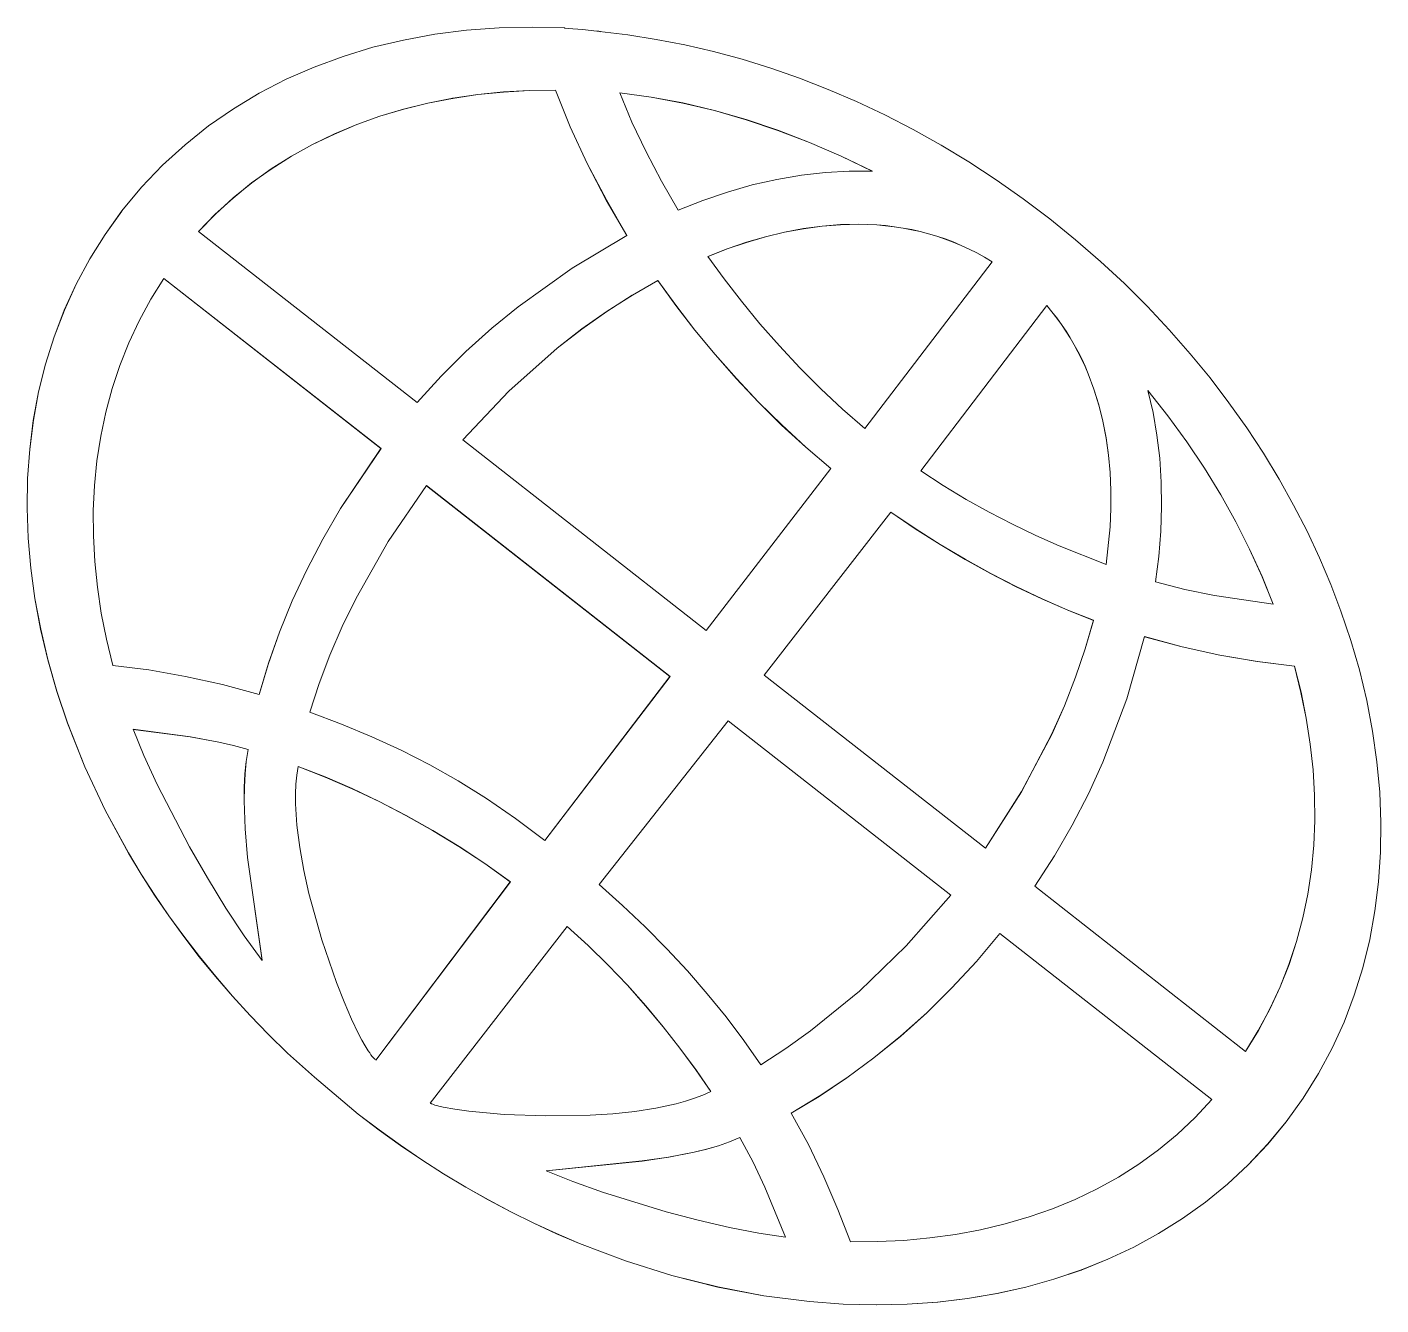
# Model space of a CAD drawing. Header units: millimetres. Extents: x -229914 to 856942, y -268655 to 87212.
# Drawn here: x -134573.1 to -134485.4, y 22716.3 to 22799.1 of the extents above; entities that cross this region are included whole.
import ezdxf

# ---------------------------------------------------------------- set-up
doc = ezdxf.new("R2010")
doc.units = ezdxf.units.MM

# ---------------------------------------------------------------- blocks, each defined once
blk = doc.blocks.new('Т912NEW')
at = {"color": 7, "linetype": 'Continuous', "lineweight": 15}
for p, q in [((2884.473, 3186.998), (2882.395, 3186.729)), ((2886.58, 3187.196), (2884.473, 3186.998)), ((2888.717, 3187.325), (2886.58, 3187.196)), ((2890.876, 3187.38), (2888.717, 3187.325)), ((2893.034, 3187.362), (2890.876, 3187.38)), ((2895.172, 3187.272), (2893.034, 3187.362)), ((2897.277, 3187.111), (2895.172, 3187.272)), ((2899.362, 3186.88), (2897.277, 3187.111)), ((2880.347, 3186.393), (2878.335, 3185.991)), ((2882.395, 3186.729), (2880.347, 3186.393)), ((2901.414, 3186.582), (2899.362, 3186.88)), ((2903.434, 3186.218), (2901.414, 3186.582)), ((2905.421, 3185.788), (2903.434, 3186.218)), ((2876.364, 3185.525), (2874.423, 3184.995)), ((2878.335, 3185.991), (2876.364, 3185.525)), ((2907.37, 3185.296), (2905.421, 3185.788)), ((2909.286, 3184.742), (2907.37, 3185.296)), ((2872.525, 3184.405), (2870.668, 3183.754)), ((2874.423, 3184.995), (2872.525, 3184.405)), ((2911.157, 3184.127), (2909.286, 3184.742)), ((2870.668, 3183.754), (2868.853, 3183.046)), ((2912.99, 3183.454), (2911.157, 3184.127)), ((2914.779, 3182.724), (2912.99, 3183.454)), ((2868.853, 3183.046), (2867.08, 3182.281)), ((2879.97, 3182.647), (2877.77, 3182.142)), ((2879.959, 3182.638), (2877.77, 3182.135)), ((2879.97, 3182.647), (2878.789, 3181.709)), ((2888.014, 3182.601), (2887.465, 3182.467)), ((2888.014, 3182.594), (2887.465, 3182.461)), ((2888.562, 3182.714), (2888.014, 3182.601)), ((2888.562, 3182.708), (2888.014, 3182.594)), ((2888.014, 3182.601), (2888.014, 3182.594)), ((2889.122, 3182.807), (2888.562, 3182.714)), ((2889.122, 3182.801), (2888.562, 3182.708)), ((2888.562, 3182.714), (2888.562, 3182.708)), ((2889.688, 3182.879), (2889.122, 3182.807)), ((2889.688, 3182.873), (2889.122, 3182.801)), ((2889.122, 3182.807), (2889.122, 3182.801)), ((2889.688, 3182.879), (2889.962, 3169.296)), ((2889.688, 3182.879), (2889.688, 3182.873)), ((2889.688, 3182.873), (2889.962, 3169.296)), ((2894.734, 3182.766), (2894.228, 3182.869)), ((2894.228, 3182.869), (2894.517, 3169.418)), ((2894.734, 3182.759), (2894.228, 3182.862)), ((2895.234, 3182.645), (2894.734, 3182.766)), ((2894.734, 3182.766), (2894.734, 3182.759)), ((2895.234, 3182.638), (2894.734, 3182.759)), ((2895.733, 3182.508), (2895.234, 3182.645)), ((2895.234, 3182.645), (2895.234, 3182.638)), ((2895.733, 3182.501), (2895.234, 3182.638)), ((2896.226, 3182.353), (2895.733, 3182.508)), ((2895.733, 3182.508), (2895.733, 3182.501)), ((2904.812, 3182.176), (2902.769, 3182.646)), ((2902.769, 3182.646), (2903.915, 3181.744)), ((2904.812, 3182.17), (2902.781, 3182.637)), ((2916.522, 3181.938), (2914.779, 3182.724)), ((2867.08, 3182.281), (2865.362, 3181.461)), ((2877.77, 3182.142), (2875.623, 3181.556)), ((2877.77, 3182.135), (2875.623, 3181.55)), ((2877.643, 3180.68), (2878.789, 3181.709)), ((2877.77, 3182.142), (2877.77, 3182.135)), ((2885.339, 3181.739), (2884.826, 3181.51)), ((2885.339, 3181.732), (2884.826, 3181.503)), ((2885.859, 3181.95), (2885.339, 3181.739)), ((2885.859, 3181.944), (2885.339, 3181.732)), ((2885.339, 3181.739), (2885.339, 3181.732)), ((2886.391, 3182.142), (2885.859, 3181.95)), ((2886.391, 3182.135), (2885.859, 3181.944)), ((2885.859, 3181.95), (2885.859, 3181.944)), ((2886.922, 3182.314), (2886.391, 3182.142)), ((2886.922, 3182.308), (2886.391, 3182.135)), ((2886.391, 3182.142), (2886.391, 3182.135)), ((2887.465, 3182.467), (2886.922, 3182.314)), ((2887.465, 3182.461), (2886.922, 3182.308)), ((2886.922, 3182.314), (2886.922, 3182.308)), ((2887.465, 3182.467), (2887.465, 3182.461)), ((2896.226, 3182.347), (2895.733, 3182.501)), ((2896.712, 3182.182), (2896.226, 3182.353)), ((2896.226, 3182.353), (2896.226, 3182.347)), ((2896.712, 3182.175), (2896.226, 3182.347)), ((2897.197, 3181.994), (2896.712, 3182.182)), ((2896.712, 3182.182), (2896.712, 3182.175)), ((2897.197, 3181.988), (2896.712, 3182.175)), ((2897.67, 3181.791), (2897.197, 3181.994)), ((2897.197, 3181.994), (2897.197, 3181.988)), ((2897.67, 3181.784), (2897.197, 3181.988)), ((2898.149, 3181.571), (2897.67, 3181.791)), ((2897.67, 3181.791), (2897.67, 3181.784)), ((2898.149, 3181.565), (2897.67, 3181.784)), ((2903.915, 3181.744), (2905.027, 3180.755)), ((2906.815, 3181.627), (2904.812, 3182.176)), ((2904.812, 3182.176), (2904.812, 3182.17)), ((2906.815, 3181.621), (2904.812, 3182.17)), ((2908.767, 3181.002), (2906.815, 3181.627)), ((2906.815, 3181.627), (2906.815, 3181.621)), ((2918.215, 3181.099), (2916.522, 3181.938)), ((2865.362, 3181.461), (2863.693, 3180.588)), ((2873.53, 3180.893), (2871.491, 3180.151)), ((2873.53, 3180.886), (2871.491, 3180.145)), ((2875.623, 3181.556), (2873.53, 3180.893)), ((2875.623, 3181.55), (2873.53, 3180.886)), ((2873.53, 3180.893), (2873.53, 3180.886)), ((2875.623, 3181.556), (2875.623, 3181.55)), ((2883.815, 3180.996), (2883.319, 3180.712)), ((2883.815, 3180.989), (2883.319, 3180.705)), ((2884.318, 3181.262), (2883.815, 3180.996)), ((2884.318, 3181.255), (2883.815, 3180.989)), ((2883.815, 3180.996), (2883.815, 3180.989)), ((2884.826, 3181.51), (2884.318, 3181.262)), ((2884.826, 3181.503), (2884.318, 3181.255)), ((2884.318, 3181.262), (2884.318, 3181.255)), ((2884.826, 3181.51), (2884.826, 3181.503)), ((2898.615, 3181.337), (2898.149, 3181.571)), ((2898.149, 3181.571), (2898.149, 3181.565)), ((2898.615, 3181.33), (2898.149, 3181.565)), ((2899.075, 3181.086), (2898.615, 3181.337)), ((2898.615, 3181.337), (2898.615, 3181.33)), ((2899.075, 3181.079), (2898.615, 3181.33)), ((2899.986, 3180.539), (2899.075, 3181.086)), ((2899.075, 3181.086), (2899.075, 3181.079)), ((2899.986, 3180.533), (2899.075, 3181.079)), ((2905.027, 3180.755), (2906.107, 3179.687)), ((2908.767, 3180.995), (2906.815, 3181.621)), ((2910.673, 3180.305), (2908.767, 3181.002)), ((2908.767, 3181.002), (2908.767, 3180.995)), ((2910.673, 3180.298), (2908.767, 3180.995)), ((2919.863, 3180.207), (2918.215, 3181.099)), ((2863.693, 3180.588), (2862.071, 3179.663)), ((2871.491, 3180.151), (2869.519, 3179.332)), ((2871.491, 3180.145), (2869.519, 3179.326)), ((2871.491, 3180.151), (2871.491, 3180.145)), ((2876.532, 3179.563), (2877.643, 3180.68)), ((2882.356, 3180.091), (2881.416, 3179.402)), ((2882.356, 3180.084), (2881.416, 3179.396)), ((2882.834, 3180.41), (2882.356, 3180.091)), ((2882.834, 3180.404), (2882.356, 3180.084)), ((2882.356, 3180.091), (2882.356, 3180.084)), ((2883.319, 3180.712), (2882.834, 3180.41)), ((2883.319, 3180.705), (2882.834, 3180.404)), ((2882.834, 3180.41), (2882.834, 3180.404)), ((2883.319, 3180.712), (2883.319, 3180.705)), ((2900.872, 3179.935), (2899.986, 3180.539)), ((2899.986, 3180.539), (2899.986, 3180.533)), ((2900.872, 3179.929), (2899.986, 3180.533)), ((2901.731, 3179.273), (2900.872, 3179.935)), ((2900.872, 3179.935), (2900.872, 3179.929)), ((2901.731, 3179.267), (2900.872, 3179.929)), ((2912.523, 3179.54), (2910.673, 3180.305)), ((2910.673, 3180.305), (2910.673, 3180.298)), ((2912.523, 3179.534), (2910.673, 3180.298)), ((2921.454, 3179.264), (2919.863, 3180.207)), ((2860.505, 3178.689), (2862.071, 3179.663)), ((2869.519, 3179.332), (2867.607, 3178.437)), ((2869.519, 3179.326), (2867.607, 3178.431)), ((2869.519, 3179.332), (2869.519, 3179.326)), ((2875.463, 3178.364), (2876.532, 3179.563)), ((2881.416, 3179.402), (2880.512, 3178.646)), ((2881.416, 3179.396), (2880.512, 3178.64)), ((2881.416, 3179.402), (2881.416, 3179.396)), ((2902.571, 3178.556), (2901.731, 3179.273)), ((2901.731, 3179.273), (2901.731, 3179.267)), ((2902.571, 3178.55), (2901.731, 3179.267)), ((2906.107, 3179.687), (2907.148, 3178.54)), ((2914.327, 3178.712), (2912.523, 3179.54)), ((2912.523, 3179.54), (2912.523, 3179.534)), ((2914.327, 3178.705), (2912.523, 3179.534)), ((2923.141, 3178.173), (2921.454, 3179.264)), ((2860.348, 3178.611), (2859.567, 3178.104)), ((2860.468, 3178.688), (2860.348, 3178.611)), ((2860.512, 3178.714), (2860.468, 3178.688)), ((2860.505, 3178.689), (2860.537, 3178.717)), ((2860.543, 3178.731), (2860.512, 3178.714)), ((2860.529, 3178.704), (2860.537, 3178.711)), ((2860.537, 3178.717), (2860.549, 3178.726)), ((2860.537, 3178.711), (2860.549, 3178.72)), ((2860.537, 3178.717), (2860.537, 3178.711)), ((2860.549, 3178.735), (2860.543, 3178.733)), ((2860.543, 3178.733), (2860.543, 3178.731)), ((2860.549, 3178.736), (2860.549, 3178.735)), ((2860.556, 3178.736), (2860.549, 3178.736)), ((2860.549, 3178.726), (2860.555, 3178.73)), ((2860.549, 3178.726), (2860.549, 3178.72)), ((2860.549, 3178.72), (2860.555, 3178.724)), ((2860.555, 3178.73), (2860.556, 3178.736)), ((2860.555, 3178.724), (2860.556, 3178.73)), ((2860.555, 3178.73), (2860.555, 3178.724)), ((2860.556, 3178.736), (2860.556, 3178.73)), ((2867.607, 3178.437), (2865.767, 3177.465)), ((2867.607, 3178.431), (2865.767, 3177.459)), ((2867.607, 3178.437), (2867.607, 3178.431)), ((2874.435, 3177.087), (2875.463, 3178.364)), ((2880.512, 3178.646), (2879.631, 3177.828)), ((2880.512, 3178.64), (2879.631, 3177.821)), ((2880.512, 3178.646), (2880.512, 3178.64)), ((2903.384, 3177.786), (2902.571, 3178.556)), ((2902.571, 3178.556), (2902.571, 3178.55)), ((2903.384, 3177.779), (2902.571, 3178.55)), ((2907.148, 3178.54), (2908.149, 3177.322)), ((2916.068, 3177.824), (2914.327, 3178.712)), ((2914.327, 3178.712), (2914.327, 3178.705)), ((2916.068, 3177.817), (2914.327, 3178.705)), ((2924.758, 3177.026), (2923.141, 3178.173)), ((2858.585, 3177.465), (2856.913, 3176.203)), ((2858.585, 3177.464), (2858.585, 3177.465)), ((2858.591, 3177.464), (2858.585, 3177.464)), ((2858.604, 3177.471), (2858.591, 3177.466)), ((2858.591, 3177.466), (2858.591, 3177.464)), ((2858.793, 3177.594), (2858.604, 3177.471)), ((2859.567, 3178.104), (2858.793, 3177.594)), ((2865.767, 3177.465), (2864.001, 3176.418)), ((2865.767, 3177.459), (2864.006, 3176.414)), ((2865.767, 3177.465), (2865.767, 3177.459)), ((2879.631, 3177.828), (2878.792, 3176.946)), ((2879.631, 3177.821), (2878.792, 3176.94)), ((2879.631, 3177.828), (2879.631, 3177.821)), ((2904.166, 3176.965), (2903.384, 3177.786)), ((2903.384, 3177.786), (2903.384, 3177.779)), ((2904.166, 3176.959), (2903.384, 3177.779)), ((2908.149, 3177.322), (2909.106, 3176.034)), ((2917.753, 3176.879), (2916.068, 3177.824)), ((2916.068, 3177.824), (2916.068, 3177.817)), ((2917.747, 3176.875), (2916.068, 3177.817)), ((2864.001, 3176.418), (2865.807, 3175.408)), ((2873.468, 3175.735), (2874.435, 3177.087)), ((2878.792, 3176.946), (2877.977, 3176.004)), ((2878.792, 3176.94), (2877.977, 3175.998)), ((2878.792, 3176.946), (2878.792, 3176.94)), ((2904.927, 3176.095), (2904.166, 3176.965)), ((2904.166, 3176.965), (2904.166, 3176.959)), ((2904.927, 3176.088), (2904.166, 3176.959)), ((2917.753, 3176.879), (2914.422, 3174.954)), ((2926.373, 3175.766), (2924.758, 3177.026)), ((2856.913, 3176.203), (2855.269, 3174.833)), ((2872.549, 3174.313), (2873.468, 3175.735)), ((2877.977, 3176.004), (2877.198, 3175.006)), ((2877.977, 3175.998), (2877.198, 3174.999)), ((2877.977, 3176.004), (2877.977, 3175.998)), ((2905.657, 3175.177), (2904.927, 3176.095)), ((2904.927, 3176.095), (2904.927, 3176.088)), ((2905.657, 3175.171), (2904.927, 3176.088)), ((2909.106, 3176.034), (2910.012, 3174.681)), ((2927.906, 3174.448), (2926.373, 3175.766)), ((2855.269, 3174.833), (2853.717, 3173.4)), ((2865.807, 3175.408), (2867.721, 3174.476)), ((2877.198, 3175.006), (2876.454, 3173.951)), ((2877.198, 3174.999), (2876.454, 3173.944)), ((2877.198, 3175.006), (2877.198, 3174.999)), ((2906.361, 3174.214), (2905.657, 3175.177)), ((2905.657, 3175.177), (2905.657, 3175.171)), ((2906.361, 3174.207), (2905.657, 3175.171)), ((2910.012, 3174.681), (2910.873, 3173.269)), ((2912.671, 3174.065), (2914.422, 3174.954)), ((2860.651, 3173.952), (2859.33, 3172.878)), ((2860.651, 3173.946), (2859.33, 3172.872)), ((2860.651, 3173.952), (2862.861, 3172.69)), ((2860.651, 3173.952), (2860.651, 3173.946)), ((2860.651, 3173.946), (2862.861, 3172.683)), ((2867.721, 3174.476), (2869.692, 3173.617)), ((2871.702, 3172.825), (2872.549, 3174.313)), ((2876.454, 3173.951), (2875.747, 3172.843)), ((2876.454, 3173.944), (2875.747, 3172.836)), ((2876.454, 3173.951), (2876.454, 3173.944)), ((2907.678, 3172.158), (2906.361, 3174.214)), ((2906.361, 3174.214), (2906.361, 3174.207)), ((2907.675, 3172.158), (2906.361, 3174.207)), ((2910.873, 3173.269), (2912.671, 3174.065)), ((2921.316, 3174.597), (2919.253, 3173.335)), ((2921.316, 3174.59), (2919.253, 3173.328)), ((2921.316, 3174.597), (2922.706, 3173.539)), ((2921.316, 3174.597), (2921.316, 3174.59)), ((2921.316, 3174.59), (2922.706, 3173.533)), ((2929.363, 3173.074), (2927.906, 3174.448)), ((2853.717, 3173.4), (2852.269, 3171.906)), ((2859.33, 3172.878), (2858.077, 3171.76)), ((2859.33, 3172.872), (2858.077, 3171.754)), ((2859.33, 3172.878), (2859.33, 3172.872)), ((2869.692, 3173.617), (2871.702, 3172.825)), ((2917.099, 3172.143), (2919.253, 3173.335)), ((2917.099, 3172.137), (2919.253, 3173.328)), ((2919.253, 3173.335), (2919.253, 3173.328)), ((2922.706, 3173.539), (2924.021, 3172.436)), ((2922.706, 3173.539), (2922.706, 3173.533)), ((2922.706, 3173.533), (2924.021, 3172.43)), ((2930.726, 3171.646), (2929.363, 3173.074)), ((2865.21, 3171.519), (2862.861, 3172.69)), ((2862.861, 3172.69), (2862.861, 3172.683)), ((2865.21, 3171.512), (2862.861, 3172.683)), ((2875.747, 3172.843), (2875.075, 3171.684)), ((2875.747, 3172.836), (2875.078, 3171.683)), ((2875.747, 3172.843), (2875.747, 3172.836)), ((2907.678, 3172.158), (2904.543, 3171.205)), ((2914.853, 3171.04), (2917.099, 3172.143)), ((2914.853, 3171.034), (2917.099, 3172.137)), ((2917.099, 3172.143), (2917.099, 3172.137)), ((2924.021, 3172.436), (2925.266, 3171.292)), ((2924.021, 3172.436), (2924.021, 3172.43)), ((2924.021, 3172.43), (2925.266, 3171.285)), ((2852.269, 3171.906), (2850.913, 3170.356)), ((2858.077, 3171.76), (2856.885, 3170.597)), ((2858.077, 3171.754), (2856.885, 3170.591)), ((2858.077, 3171.76), (2858.077, 3171.754)), ((2867.648, 3170.444), (2865.21, 3171.519)), ((2865.21, 3171.519), (2865.21, 3171.512)), ((2867.648, 3170.438), (2865.21, 3171.512)), ((2875.075, 3171.684), (2876.795, 3171.207)), ((2876.795, 3171.207), (2878.583, 3170.77)), ((2902.933, 3170.782), (2904.543, 3171.205)), ((2925.266, 3171.292), (2926.442, 3170.105)), ((2925.266, 3171.292), (2925.266, 3171.285)), ((2925.266, 3171.285), (2926.442, 3170.098)), ((2932.007, 3170.167), (2930.726, 3171.646)), ((2850.913, 3170.356), (2849.66, 3168.752)), ((2856.885, 3170.597), (2855.759, 3169.393)), ((2856.885, 3170.591), (2855.759, 3169.386)), ((2856.885, 3170.597), (2856.885, 3170.591)), ((2870.125, 3169.477), (2867.648, 3170.444)), ((2867.648, 3170.444), (2867.648, 3170.438)), ((2870.123, 3169.472), (2867.648, 3170.438)), ((2878.583, 3170.77), (2880.423, 3170.377)), ((2880.423, 3170.377), (2882.307, 3170.034)), ((2899.642, 3170.069), (2901.3, 3170.401)), ((2901.3, 3170.401), (2902.933, 3170.782)), ((2912.536, 3170.047), (2914.853, 3171.04)), ((2912.538, 3170.041), (2914.853, 3171.034)), ((2914.853, 3171.04), (2914.853, 3171.034)), ((2855.759, 3169.393), (2854.701, 3168.149)), ((2855.759, 3169.386), (2854.701, 3168.143)), ((2855.759, 3169.393), (2855.759, 3169.386)), ((2868.667, 3165.611), (2870.125, 3169.477)), ((2882.307, 3170.034), (2884.216, 3169.749)), ((2884.216, 3169.749), (2886.14, 3169.526)), ((2886.14, 3169.526), (2888.059, 3169.373)), ((2888.059, 3169.373), (2889.962, 3169.296)), ((2894.517, 3169.418), (2896.245, 3169.573)), ((2896.245, 3169.573), (2897.955, 3169.791)), ((2897.955, 3169.791), (2899.642, 3170.069)), ((2914.141, 3166.167), (2912.536, 3170.047)), ((2926.442, 3170.105), (2927.543, 3168.877)), ((2926.442, 3170.105), (2926.442, 3170.098)), ((2926.442, 3170.098), (2927.543, 3168.871)), ((2933.188, 3168.639), (2932.007, 3170.167)), ((2849.66, 3168.752), (2848.519, 3167.096)), ((2909.283, 3168.806), (2907.571, 3168.287)), ((2909.283, 3168.8), (2907.571, 3168.281)), ((2909.283, 3168.806), (2910.018, 3167.043)), ((2909.283, 3168.806), (2909.283, 3168.8)), ((2909.283, 3168.8), (2910.018, 3167.036)), ((2927.543, 3168.877), (2928.575, 3167.611)), ((2927.543, 3168.877), (2927.543, 3168.871)), ((2927.543, 3168.871), (2928.575, 3167.605)), ((2934.281, 3167.065), (2933.188, 3168.639)), ((2854.701, 3168.149), (2853.717, 3166.867)), ((2854.701, 3168.143), (2853.717, 3166.86)), ((2854.701, 3168.149), (2854.701, 3168.143)), ((2873.501, 3168.442), (2872.803, 3166.673)), ((2873.501, 3168.436), (2872.803, 3166.667)), ((2873.501, 3168.442), (2875.417, 3167.912)), ((2873.501, 3168.442), (2873.501, 3168.436)), ((2873.501, 3168.436), (2875.417, 3167.906)), ((2877.385, 3167.433), (2875.417, 3167.912)), ((2875.417, 3167.912), (2875.417, 3167.906)), ((2877.385, 3167.426), (2875.417, 3167.906)), ((2904.016, 3167.403), (2905.812, 3167.82)), ((2904.016, 3167.396), (2905.812, 3167.813)), ((2905.812, 3167.82), (2907.571, 3168.287)), ((2905.812, 3167.813), (2907.571, 3168.281)), ((2905.812, 3167.82), (2905.812, 3167.813)), ((2907.571, 3168.287), (2907.571, 3168.281)), ((2928.575, 3167.611), (2929.525, 3166.308)), ((2928.575, 3167.611), (2928.575, 3167.605)), ((2928.575, 3167.605), (2929.525, 3166.301)), ((2848.519, 3167.096), (2847.488, 3165.391)), ((2853.717, 3166.867), (2852.8, 3165.549)), ((2853.717, 3166.86), (2852.8, 3165.543)), ((2853.717, 3166.867), (2853.717, 3166.86)), ((2879.391, 3167.01), (2877.385, 3167.433)), ((2877.385, 3167.433), (2877.385, 3167.426)), ((2879.391, 3167.003), (2877.385, 3167.426)), ((2881.435, 3166.647), (2879.391, 3167.01)), ((2879.391, 3167.01), (2879.391, 3167.003)), ((2881.435, 3166.64), (2879.391, 3167.003)), ((2898.45, 3166.466), (2900.329, 3166.726)), ((2898.45, 3166.46), (2900.329, 3166.72)), ((2900.329, 3166.726), (2902.184, 3167.038)), ((2900.329, 3166.72), (2902.184, 3167.032)), ((2900.329, 3166.726), (2900.329, 3166.72)), ((2902.184, 3167.038), (2904.016, 3167.403)), ((2902.184, 3167.032), (2904.016, 3167.396)), ((2902.184, 3167.038), (2902.184, 3167.032)), ((2904.016, 3167.403), (2904.016, 3167.396)), ((2910.018, 3167.043), (2910.677, 3165.208)), ((2910.018, 3167.043), (2910.018, 3167.036)), ((2910.018, 3167.036), (2910.677, 3165.201)), ((2935.273, 3165.446), (2934.281, 3167.065)), ((2872.803, 3166.673), (2872.172, 3164.832)), ((2872.803, 3166.667), (2872.172, 3164.826)), ((2872.803, 3166.673), (2872.803, 3166.667)), ((2883.513, 3166.35), (2881.435, 3166.647)), ((2881.435, 3166.647), (2881.435, 3166.64)), ((2883.513, 3166.344), (2881.435, 3166.64)), ((2885.61, 3166.124), (2883.513, 3166.35)), ((2883.513, 3166.35), (2883.513, 3166.344)), ((2885.61, 3166.117), (2883.513, 3166.344)), ((2887.728, 3165.972), (2885.61, 3166.124)), ((2885.61, 3166.124), (2885.61, 3166.117)), ((2887.728, 3165.966), (2885.61, 3166.117)), ((2889.853, 3165.901), (2887.728, 3165.972)), ((2887.728, 3165.972), (2887.728, 3165.966)), ((2889.853, 3165.894), (2887.728, 3165.966)), ((2890.079, 3152.672), (2889.853, 3165.901)), ((2889.853, 3165.901), (2889.853, 3165.894)), ((2890.079, 3152.672), (2889.853, 3165.894)), ((2894.652, 3166.108), (2896.554, 3166.26)), ((2894.652, 3166.102), (2896.554, 3166.254)), ((2894.807, 3152.748), (2894.652, 3166.108)), ((2896.554, 3166.26), (2898.45, 3166.466)), ((2896.554, 3166.254), (2898.45, 3166.46)), ((2896.554, 3166.26), (2896.554, 3166.254)), ((2898.45, 3166.466), (2898.45, 3166.46)), ((2915.485, 3161.995), (2914.141, 3166.167)), ((2929.525, 3166.308), (2930.394, 3164.968)), ((2929.525, 3166.308), (2929.525, 3166.301)), ((2929.525, 3166.301), (2930.394, 3164.962)), ((2847.488, 3165.391), (2846.561, 3163.642)), ((2852.8, 3165.549), (2851.963, 3164.198)), ((2852.8, 3165.543), (2851.963, 3164.192)), ((2852.8, 3165.549), (2852.8, 3165.543)), ((2867.481, 3161.473), (2868.667, 3165.611)), ((2910.677, 3165.208), (2911.266, 3163.306)), ((2910.677, 3165.208), (2910.677, 3165.201)), ((2910.677, 3165.201), (2911.266, 3163.3)), ((2930.394, 3164.968), (2931.188, 3163.594)), ((2930.394, 3164.968), (2930.394, 3164.962)), ((2936.16, 3163.785), (2935.273, 3165.446)), ((2851.963, 3164.198), (2851.206, 3162.814)), ((2851.963, 3164.192), (2851.206, 3162.808)), ((2851.963, 3164.198), (2851.963, 3164.192)), ((2872.172, 3164.832), (2871.613, 3162.923)), ((2872.172, 3164.826), (2871.613, 3162.916)), ((2872.172, 3164.832), (2872.172, 3164.826)), ((2930.394, 3164.962), (2931.188, 3163.587)), ((2846.561, 3163.642), (2845.757, 3161.848)), ((2911.266, 3163.306), (2911.773, 3161.34)), ((2911.266, 3163.306), (2911.266, 3163.3)), ((2911.266, 3163.3), (2911.773, 3161.333)), ((2931.188, 3163.594), (2931.9, 3162.186)), ((2931.188, 3163.594), (2931.188, 3163.587)), ((2931.188, 3163.587), (2931.9, 3162.179)), ((2936.946, 3162.084), (2936.16, 3163.785)), ((2851.206, 3162.814), (2850.529, 3161.401)), ((2851.206, 3162.808), (2850.529, 3161.394)), ((2851.206, 3162.814), (2851.206, 3162.808)), ((2871.613, 3162.923), (2871.128, 3160.95)), ((2871.613, 3162.916), (2871.128, 3160.944)), ((2871.613, 3162.923), (2871.613, 3162.916)), ((2845.757, 3161.848), (2845.07, 3160.014)), ((2867.016, 3159.315), (2867.481, 3161.473)), ((2916.03, 3159.816), (2915.485, 3161.995)), ((2931.9, 3162.186), (2932.53, 3160.745)), ((2931.9, 3162.186), (2931.9, 3162.179)), ((2931.9, 3162.179), (2932.53, 3160.738)), ((2937.62, 3160.346), (2936.946, 3162.084)), ((2850.529, 3161.401), (2849.931, 3159.958)), ((2850.529, 3161.394), (2849.931, 3159.952)), ((2850.529, 3161.401), (2850.529, 3161.394)), ((2871.128, 3160.95), (2870.414, 3156.831)), ((2871.128, 3160.944), (2870.414, 3156.825)), ((2871.128, 3160.95), (2871.128, 3160.944)), ((2911.773, 3161.34), (2912.554, 3157.228)), ((2911.773, 3161.34), (2911.773, 3161.333)), ((2911.773, 3161.333), (2912.554, 3157.221)), ((2932.53, 3160.745), (2933.074, 3159.274)), ((2932.53, 3160.745), (2932.53, 3160.738)), ((2932.53, 3160.738), (2933.074, 3159.268)), ((2845.07, 3160.014), (2844.507, 3158.144)), ((2849.931, 3159.958), (2849.414, 3158.49)), ((2849.931, 3159.952), (2849.414, 3158.484)), ((2849.931, 3159.958), (2849.931, 3159.952)), ((2916.476, 3157.582), (2916.03, 3159.816)), ((2938.187, 3158.573), (2937.62, 3160.346)), ((2866.643, 3157.106), (2867.016, 3159.315)), ((2933.074, 3159.274), (2933.53, 3157.773)), ((2933.074, 3159.274), (2933.074, 3159.268)), ((2933.074, 3159.268), (2933.53, 3157.767)), ((2844.507, 3158.144), (2844.073, 3156.238)), ((2849.414, 3158.49), (2848.989, 3156.997)), ((2849.414, 3158.484), (2848.989, 3156.991)), ((2849.414, 3158.49), (2849.414, 3158.484)), ((2938.636, 3156.767), (2938.187, 3158.573)), ((2866.381, 3154.852), (2866.643, 3157.106)), ((2912.554, 3157.228), (2913.001, 3152.901)), ((2912.554, 3157.228), (2912.554, 3157.221)), ((2912.554, 3157.221), (2913.001, 3152.901)), ((2916.814, 3155.302), (2916.476, 3157.582)), ((2933.53, 3157.773), (2933.904, 3156.244)), ((2933.53, 3157.773), (2933.53, 3157.767)), ((2933.53, 3157.767), (2933.904, 3156.238)), ((2844.073, 3156.238), (2843.762, 3154.301)), ((2848.989, 3156.997), (2848.657, 3155.482)), ((2848.989, 3156.991), (2848.657, 3155.476)), ((2848.989, 3156.997), (2848.989, 3156.991)), ((2870.414, 3156.831), (2870.055, 3152.513)), ((2870.414, 3156.825), (2870.056, 3152.513)), ((2870.414, 3156.831), (2870.414, 3156.825)), ((2933.904, 3156.244), (2934.185, 3154.689)), ((2933.904, 3156.244), (2933.904, 3156.238)), ((2933.904, 3156.238), (2934.185, 3154.682)), ((2938.972, 3154.931), (2938.636, 3156.767)), ((2848.657, 3155.482), (2848.411, 3153.945)), ((2848.657, 3155.476), (2848.411, 3153.939)), ((2848.657, 3155.482), (2848.657, 3155.476)), ((2866.229, 3152.559), (2866.381, 3154.852)), ((2917.034, 3152.98), (2916.814, 3155.302)), ((2934.185, 3154.689), (2934.378, 3153.108)), ((2934.185, 3154.689), (2934.185, 3154.682)), ((2934.185, 3154.682), (2934.378, 3153.108)), ((2939.184, 3153.066), (2938.972, 3154.931)), ((2843.762, 3154.301), (2843.587, 3152.335)), ((2848.411, 3153.945), (2848.258, 3152.391)), ((2848.411, 3153.939), (2848.259, 3152.391)), ((2848.411, 3153.945), (2848.411, 3153.939)), ((2913.001, 3152.901), (2894.807, 3152.748)), ((2934.378, 3153.108), (2917.034, 3152.98)), ((2939.277, 3151.176), (2939.184, 3153.066)), ((2843.587, 3152.335), (2843.547, 3150.343)), ((2848.258, 3152.391), (2866.229, 3152.559)), ((2870.055, 3152.513), (2890.079, 3152.672)), ((2939.241, 3149.312), (2939.277, 3151.176)), ((2939.241, 3149.306), (2939.277, 3151.169)), ((2939.277, 3151.176), (2939.277, 3151.169)), ((2843.547, 3150.343), (2843.641, 3148.465)), ((2843.547, 3150.343), (2843.547, 3150.336)), ((2843.547, 3150.336), (2843.641, 3148.459)), ((2934.621, 3149.314), (2917.183, 3149.173)), ((2934.62, 3149.307), (2917.183, 3149.167)), ((2934.491, 3147.72), (2934.621, 3149.314)), ((2939.088, 3147.471), (2939.241, 3149.312)), ((2939.088, 3147.464), (2939.241, 3149.306)), ((2939.241, 3149.312), (2939.241, 3149.306)), ((2843.641, 3148.465), (2843.853, 3146.613)), ((2843.641, 3148.465), (2843.641, 3148.459)), ((2843.641, 3148.459), (2843.853, 3146.607)), ((2866.255, 3148.76), (2848.389, 3148.617)), ((2848.389, 3148.617), (2848.57, 3147.035)), ((2866.255, 3148.753), (2848.39, 3148.61)), ((2866.619, 3144.091), (2866.255, 3148.76)), ((2866.255, 3148.76), (2866.255, 3148.753)), ((2866.619, 3144.085), (2866.255, 3148.753)), ((2890.098, 3148.871), (2870.055, 3148.712)), ((2870.055, 3148.712), (2870.371, 3144.346)), ((2890.098, 3148.864), (2870.056, 3148.706)), ((2890.364, 3135.518), (2890.098, 3148.871)), ((2890.098, 3148.871), (2890.098, 3148.864)), ((2890.364, 3135.518), (2890.098, 3148.864)), ((2894.827, 3148.985), (2913.139, 3149.134)), ((2894.827, 3148.978), (2913.138, 3149.128)), ((2894.891, 3135.476), (2894.827, 3148.985)), ((2913.139, 3149.134), (2912.934, 3144.767)), ((2917.183, 3149.173), (2917.117, 3146.812)), ((2917.183, 3149.167), (2917.117, 3146.805)), ((2917.183, 3149.173), (2917.183, 3149.167)), ((2934.263, 3146.152), (2934.491, 3147.72)), ((2938.817, 3145.655), (2939.088, 3147.471)), ((2938.817, 3145.649), (2939.088, 3147.464)), ((2939.088, 3147.471), (2939.088, 3147.464)), ((2843.853, 3146.613), (2844.178, 3144.788)), ((2843.853, 3146.613), (2843.853, 3146.607)), ((2843.853, 3146.607), (2844.178, 3144.782)), ((2848.57, 3147.035), (2848.845, 3145.476)), ((2917.117, 3146.812), (2916.94, 3144.487)), ((2917.117, 3146.805), (2916.94, 3144.481)), ((2917.117, 3146.812), (2917.117, 3146.805)), ((2933.937, 3144.612), (2934.263, 3146.152)), ((2848.845, 3145.476), (2849.213, 3143.94)), ((2938.429, 3143.867), (2938.817, 3145.655)), ((2938.429, 3143.86), (2938.817, 3145.649)), ((2938.817, 3145.655), (2938.817, 3145.649)), ((2844.178, 3144.788), (2844.627, 3142.994)), ((2844.178, 3144.788), (2844.178, 3144.782)), ((2844.178, 3144.782), (2844.627, 3142.988)), ((2849.213, 3143.94), (2849.668, 3142.43)), ((2866.959, 3141.828), (2866.619, 3144.091)), ((2866.619, 3144.091), (2866.619, 3144.085)), ((2866.959, 3141.822), (2866.619, 3144.085)), ((2870.371, 3144.346), (2871.021, 3140.177)), ((2912.934, 3144.767), (2912.385, 3140.574)), ((2916.94, 3144.487), (2916.665, 3142.205)), ((2916.94, 3144.481), (2916.665, 3142.199)), ((2916.94, 3144.487), (2916.94, 3144.481)), ((2933.518, 3143.099), (2933.937, 3144.612)), ((2933.006, 3141.615), (2933.518, 3143.099)), ((2937.93, 3142.108), (2938.429, 3143.867)), ((2937.93, 3142.102), (2938.429, 3143.86)), ((2938.429, 3143.867), (2938.429, 3143.86)), ((2844.627, 3142.994), (2845.182, 3141.232)), ((2844.627, 3142.994), (2844.627, 3142.988)), ((2844.627, 3142.988), (2845.182, 3141.226)), ((2849.668, 3142.43), (2850.211, 3140.947)), ((2916.665, 3142.205), (2916.285, 3139.973)), ((2916.665, 3142.199), (2916.285, 3139.966)), ((2916.665, 3142.205), (2916.665, 3142.199)), ((2867.386, 3139.618), (2866.959, 3141.828)), ((2866.959, 3141.828), (2866.959, 3141.822)), ((2867.386, 3139.611), (2866.959, 3141.822)), ((2932.403, 3140.161), (2933.006, 3141.615)), ((2937.32, 3140.382), (2937.93, 3142.108)), ((2937.32, 3140.375), (2937.93, 3142.102)), ((2937.93, 3142.108), (2937.93, 3142.102)), ((2845.182, 3141.232), (2845.849, 3139.504)), ((2845.182, 3141.232), (2845.182, 3141.226)), ((2845.182, 3141.226), (2845.849, 3139.498)), ((2850.211, 3140.947), (2850.842, 3139.494)), ((2912.385, 3140.574), (2911.513, 3136.598)), ((2867.907, 3137.464), (2867.386, 3139.618)), ((2867.386, 3139.618), (2867.386, 3139.611)), ((2867.907, 3137.458), (2867.386, 3139.611)), ((2871.021, 3140.177), (2871.465, 3138.175)), ((2916.285, 3139.973), (2915.808, 3137.796)), ((2916.285, 3139.966), (2915.808, 3137.789)), ((2916.285, 3139.973), (2916.285, 3139.966)), ((2931.719, 3138.738), (2932.403, 3140.161)), ((2936.611, 3138.69), (2937.32, 3140.382)), ((2936.611, 3138.683), (2937.32, 3140.375)), ((2937.32, 3140.382), (2937.32, 3140.375)), ((2845.849, 3139.504), (2846.623, 3137.814)), ((2845.849, 3139.504), (2845.849, 3139.498)), ((2845.849, 3139.498), (2846.623, 3137.807)), ((2850.842, 3139.494), (2851.554, 3138.071)), ((2930.943, 3137.349), (2931.719, 3138.738)), ((2935.792, 3137.034), (2936.611, 3138.69)), ((2935.792, 3137.028), (2936.611, 3138.683)), ((2936.611, 3138.69), (2936.611, 3138.683)), ((2846.623, 3137.814), (2847.504, 3136.162)), ((2846.623, 3137.814), (2846.623, 3137.807)), ((2846.623, 3137.807), (2847.504, 3136.155)), ((2851.554, 3138.071), (2852.353, 3136.682)), ((2871.465, 3138.175), (2871.991, 3136.233)), ((2915.808, 3137.796), (2915.245, 3135.679)), ((2915.808, 3137.789), (2915.245, 3135.672)), ((2915.808, 3137.796), (2915.808, 3137.789)), ((2868.523, 3135.371), (2867.907, 3137.464)), ((2867.907, 3137.464), (2867.907, 3137.458)), ((2868.523, 3135.365), (2867.907, 3137.458)), ((2930.093, 3135.993), (2930.943, 3137.349)), ((2934.875, 3135.417), (2935.792, 3137.034)), ((2934.875, 3135.411), (2935.792, 3137.028)), ((2935.792, 3137.034), (2935.792, 3137.028)), ((2847.504, 3136.162), (2848.484, 3134.552)), ((2847.504, 3136.162), (2847.504, 3136.155)), ((2847.504, 3136.155), (2848.484, 3134.545)), ((2852.353, 3136.682), (2853.228, 3135.327)), ((2871.991, 3136.233), (2872.6, 3134.354)), ((2911.513, 3136.598), (2910.968, 3134.704)), ((2853.228, 3135.327), (2854.178, 3134.008)), ((2869.221, 3133.342), (2868.523, 3135.371)), ((2868.523, 3135.371), (2868.523, 3135.365)), ((2869.221, 3133.336), (2868.523, 3135.365)), ((2883.575, 3135.045), (2885.726, 3135.292)), ((2885.726, 3135.292), (2887.981, 3135.451)), ((2887.981, 3135.451), (2890.364, 3135.518)), ((2896.923, 3135.362), (2894.891, 3135.476)), ((2898.928, 3135.189), (2896.923, 3135.362)), ((2900.907, 3134.955), (2898.928, 3135.189)), ((2915.245, 3135.679), (2914.584, 3133.629)), ((2915.245, 3135.672), (2914.584, 3133.622)), ((2915.245, 3135.679), (2915.245, 3135.672)), ((2929.158, 3134.671), (2930.093, 3135.993)), ((2933.859, 3133.841), (2934.875, 3135.417)), ((2933.859, 3133.835), (2934.875, 3135.411)), ((2934.875, 3135.417), (2934.875, 3135.411)), ((2848.484, 3134.552), (2849.559, 3132.985)), ((2848.484, 3134.552), (2848.484, 3134.545)), ((2848.484, 3134.545), (2849.559, 3132.978)), ((2873.278, 3132.543), (2872.6, 3134.354)), ((2877.412, 3133.789), (2879.445, 3134.291)), ((2879.445, 3134.291), (2881.489, 3134.711)), ((2881.489, 3134.711), (2883.575, 3135.045)), ((2902.854, 3134.661), (2900.907, 3134.955)), ((2904.775, 3134.307), (2902.854, 3134.661)), ((2906.664, 3133.892), (2904.775, 3134.307)), ((2910.356, 3132.879), (2910.968, 3134.704)), ((2928.149, 3133.385), (2929.158, 3134.671)), ((2854.178, 3134.008), (2855.209, 3132.726)), ((2875.371, 3133.206), (2877.412, 3133.789)), ((2908.526, 3133.416), (2906.664, 3133.892)), ((2910.356, 3132.879), (2908.526, 3133.416)), ((2913.844, 3131.651), (2914.584, 3133.629)), ((2913.846, 3131.651), (2914.584, 3133.622)), ((2914.584, 3133.629), (2914.584, 3133.622)), ((2932.751, 3132.309), (2933.859, 3133.841)), ((2932.751, 3132.303), (2933.859, 3133.835)), ((2933.859, 3133.841), (2933.859, 3133.835)), ((2849.559, 3132.985), (2850.727, 3131.464)), ((2849.559, 3132.985), (2849.559, 3132.978)), ((2849.559, 3132.978), (2850.727, 3131.457)), ((2855.209, 3132.726), (2856.31, 3131.485)), ((2870.001, 3131.382), (2869.221, 3133.342)), ((2869.221, 3133.342), (2869.221, 3133.336)), ((2869.999, 3131.381), (2869.221, 3133.336)), ((2873.278, 3132.543), (2875.371, 3133.206)), ((2927.066, 3132.136), (2928.149, 3133.385)), ((2886.259, 3131.753), (2884.275, 3131.505)), ((2886.259, 3131.747), (2884.275, 3131.499)), ((2888.261, 3131.932), (2886.259, 3131.753)), ((2888.261, 3131.925), (2886.259, 3131.747)), ((2886.259, 3131.753), (2886.259, 3131.747)), ((2890.285, 3132.039), (2888.261, 3131.932)), ((2890.285, 3132.032), (2888.261, 3131.925)), ((2888.261, 3131.932), (2888.261, 3131.925)), ((2890.669, 3117.581), (2890.285, 3132.039)), ((2890.285, 3132.039), (2890.285, 3132.032)), ((2890.669, 3117.581), (2890.285, 3132.032)), ((2894.962, 3132.071), (2896.789, 3131.951)), ((2895.147, 3117.594), (2894.962, 3132.071)), ((2894.962, 3132.064), (2896.789, 3131.945)), ((2896.789, 3131.951), (2898.602, 3131.767)), ((2896.789, 3131.951), (2896.789, 3131.945)), ((2896.789, 3131.945), (2898.602, 3131.761)), ((2898.602, 3131.767), (2900.389, 3131.522)), ((2898.602, 3131.767), (2898.602, 3131.761)), ((2898.602, 3131.761), (2900.389, 3131.516)), ((2913.844, 3131.651), (2915.988, 3130.748)), ((2925.909, 3130.924), (2927.066, 3132.136)), ((2931.551, 3130.822), (2932.751, 3132.309)), ((2931.551, 3130.816), (2932.751, 3132.303)), ((2932.751, 3132.309), (2932.751, 3132.303)), ((2850.727, 3131.464), (2851.99, 3129.991)), ((2850.727, 3131.464), (2850.727, 3131.457)), ((2850.727, 3131.457), (2851.99, 3129.985)), ((2856.31, 3131.485), (2857.479, 3130.285)), ((2870.001, 3131.382), (2867.74, 3130.409)), ((2880.396, 3130.811), (2878.513, 3130.37)), ((2880.396, 3130.805), (2878.513, 3130.364)), ((2882.321, 3131.191), (2880.396, 3130.811)), ((2882.321, 3131.184), (2880.396, 3130.805)), ((2880.396, 3130.811), (2880.396, 3130.805)), ((2884.275, 3131.505), (2882.321, 3131.191)), ((2884.275, 3131.499), (2882.321, 3131.184)), ((2882.321, 3131.191), (2882.321, 3131.184)), ((2884.275, 3131.505), (2884.275, 3131.499)), ((2900.389, 3131.522), (2902.143, 3131.221)), ((2900.389, 3131.522), (2900.389, 3131.516)), ((2900.389, 3131.516), (2902.143, 3131.214)), ((2902.143, 3131.221), (2903.878, 3130.864)), ((2902.143, 3131.221), (2902.143, 3131.214)), ((2902.143, 3131.214), (2903.878, 3130.858)), ((2903.878, 3130.864), (2905.587, 3130.456)), ((2903.878, 3130.864), (2903.878, 3130.858)), ((2903.878, 3130.858), (2905.587, 3130.45)), ((2924.686, 3129.751), (2925.909, 3130.924)), ((2930.265, 3129.383), (2931.551, 3130.822)), ((2930.265, 3129.377), (2931.551, 3130.816)), ((2931.551, 3130.822), (2931.551, 3130.816)), ((2851.99, 3129.991), (2853.341, 3128.568)), ((2851.99, 3129.991), (2851.99, 3129.985)), ((2851.99, 3129.985), (2853.341, 3128.562)), ((2857.479, 3130.285), (2858.724, 3129.129)), ((2865.545, 3129.337), (2867.74, 3130.409)), ((2878.513, 3130.37), (2876.671, 3129.868)), ((2878.513, 3130.364), (2876.671, 3129.862)), ((2878.513, 3130.37), (2878.513, 3130.364)), ((2905.587, 3130.456), (2907.257, 3130.002)), ((2905.587, 3130.456), (2905.587, 3130.45)), ((2905.587, 3130.45), (2907.257, 3129.995)), ((2908.902, 3129.502), (2907.257, 3130.002)), ((2907.257, 3130.002), (2907.257, 3129.995)), ((2908.899, 3129.497), (2907.257, 3129.995)), ((2915.988, 3130.748), (2918.08, 3129.741)), ((2858.724, 3129.129), (2860.032, 3128.017)), ((2863.429, 3128.181), (2865.545, 3129.337)), ((2874.885, 3129.31), (2876.671, 3129.868)), ((2874.885, 3129.31), (2875.159, 3128.818)), ((2874.888, 3129.304), (2876.671, 3129.862)), ((2876.671, 3129.868), (2876.671, 3129.862)), ((2908.902, 3129.502), (2908.642, 3129.004)), ((2918.08, 3129.741), (2920.102, 3128.659)), ((2923.395, 3128.619), (2924.686, 3129.751)), ((2928.888, 3127.994), (2930.265, 3129.383)), ((2928.888, 3127.988), (2930.265, 3129.377)), ((2930.265, 3129.383), (2930.265, 3129.377)), ((2853.341, 3128.568), (2854.773, 3127.199)), ((2853.341, 3128.568), (2853.341, 3128.562)), ((2853.341, 3128.562), (2854.773, 3127.193)), ((2861.41, 3126.951), (2863.429, 3128.181)), ((2871.658, 3128.155), (2870.756, 3127.765)), ((2871.658, 3128.149), (2870.756, 3127.759)), ((2872.046, 3127.478), (2871.658, 3128.155)), ((2871.658, 3128.155), (2871.658, 3128.149)), ((2872.046, 3127.472), (2871.658, 3128.149)), ((2875.159, 3128.818), (2875.489, 3128.32)), ((2875.489, 3128.32), (2875.856, 3127.817)), ((2908.346, 3128.5), (2908.005, 3127.991)), ((2908.642, 3129.004), (2908.346, 3128.5)), ((2912.237, 3128.347), (2911.881, 3127.71)), ((2912.237, 3128.34), (2911.881, 3127.703)), ((2912.237, 3128.347), (2913.889, 3127.634)), ((2912.237, 3128.347), (2912.237, 3128.34)), ((2912.237, 3128.34), (2913.889, 3127.627)), ((2920.102, 3128.659), (2922.036, 3127.527)), ((2922.036, 3127.527), (2923.395, 3128.619)), ((2860.032, 3128.017), (2861.41, 3126.951)), ((2869.885, 3127.352), (2868.221, 3126.467)), ((2869.885, 3127.346), (2868.221, 3126.46)), ((2870.756, 3127.765), (2869.885, 3127.352)), ((2870.756, 3127.759), (2869.885, 3127.346)), ((2869.885, 3127.352), (2869.885, 3127.346)), ((2870.756, 3127.765), (2870.756, 3127.759)), ((2872.489, 3126.792), (2872.046, 3127.478)), ((2872.046, 3127.478), (2872.046, 3127.472)), ((2872.489, 3126.786), (2872.046, 3127.472)), ((2875.856, 3127.817), (2876.26, 3127.311)), ((2876.26, 3127.311), (2877.186, 3126.293)), ((2907.634, 3127.479), (2906.792, 3126.451)), ((2908.005, 3127.991), (2907.634, 3127.479)), ((2911.881, 3127.71), (2911.476, 3127.066)), ((2911.881, 3127.703), (2911.476, 3127.06)), ((2911.881, 3127.71), (2911.881, 3127.703)), ((2915.496, 3126.846), (2913.889, 3127.634)), ((2913.889, 3127.634), (2913.889, 3127.627)), ((2915.496, 3126.84), (2913.889, 3127.627)), ((2927.431, 3126.658), (2928.888, 3127.994)), ((2927.431, 3126.652), (2928.888, 3127.988)), ((2928.888, 3127.994), (2928.888, 3127.988)), ((2854.773, 3127.199), (2856.294, 3125.884)), ((2854.773, 3127.199), (2854.773, 3127.193)), ((2854.773, 3127.193), (2856.294, 3125.878)), ((2865.02, 3124.534), (2868.221, 3126.467)), ((2865.026, 3124.531), (2868.221, 3126.46)), ((2868.221, 3126.467), (2868.221, 3126.46)), ((2872.988, 3126.1), (2872.489, 3126.792)), ((2872.489, 3126.792), (2872.489, 3126.786)), ((2872.988, 3126.093), (2872.489, 3126.786)), ((2906.792, 3126.451), (2905.85, 3125.427)), ((2911.015, 3126.418), (2910.51, 3125.769)), ((2911.015, 3126.412), (2910.51, 3125.763)), ((2911.476, 3127.066), (2911.015, 3126.418)), ((2911.476, 3127.06), (2911.015, 3126.412)), ((2911.015, 3126.418), (2911.015, 3126.412)), ((2911.476, 3127.066), (2911.476, 3127.06)), ((2918.571, 3125.141), (2915.496, 3126.846)), ((2915.496, 3126.846), (2915.496, 3126.84)), ((2918.565, 3125.138), (2915.496, 3126.84)), ((2925.895, 3125.376), (2927.431, 3126.658)), ((2925.895, 3125.37), (2927.431, 3126.652)), ((2927.431, 3126.658), (2927.431, 3126.652)), ((2856.294, 3125.884), (2857.89, 3124.627)), ((2856.294, 3125.884), (2856.294, 3125.878)), ((2856.294, 3125.878), (2857.89, 3124.62)), ((2873.531, 3125.405), (2872.988, 3126.1)), ((2872.988, 3126.1), (2872.988, 3126.093)), ((2873.531, 3125.398), (2872.988, 3126.093)), ((2877.186, 3126.293), (2878.223, 3125.28)), ((2910.51, 3125.769), (2909.414, 3124.478)), ((2910.51, 3125.763), (2909.414, 3124.472)), ((2910.51, 3125.769), (2910.51, 3125.763)), ((2857.89, 3124.627), (2859.623, 3123.385)), ((2857.89, 3124.627), (2857.89, 3124.62)), ((2874.715, 3124.018), (2873.531, 3125.405)), ((2873.531, 3125.405), (2873.531, 3125.398)), ((2874.715, 3124.012), (2873.531, 3125.398)), ((2878.223, 3125.28), (2879.36, 3124.28)), ((2905.85, 3125.427), (2904.829, 3124.418)), ((2917.056, 3124.262), (2918.571, 3125.141)), ((2924.178, 3124.077), (2925.895, 3125.376)), ((2924.178, 3124.07), (2925.895, 3125.37)), ((2925.895, 3125.376), (2925.895, 3125.37)), ((2857.89, 3124.62), (2859.623, 3123.378)), ((2865.02, 3124.534), (2866.625, 3123.646)), ((2875.986, 3122.659), (2874.715, 3124.018)), ((2874.715, 3124.018), (2874.715, 3124.012)), ((2875.986, 3122.653), (2874.715, 3124.012)), ((2879.36, 3124.28), (2880.56, 3123.308)), ((2904.829, 3124.418), (2903.752, 3123.436)), ((2909.414, 3124.478), (2908.225, 3123.213)), ((2909.414, 3124.472), (2908.225, 3123.207)), ((2909.414, 3124.478), (2909.414, 3124.472)), ((2915.33, 3123.364), (2917.056, 3124.262)), ((2922.376, 3122.844), (2924.178, 3124.077)), ((2922.376, 3122.837), (2924.178, 3124.07)), ((2924.178, 3124.077), (2924.178, 3124.07)), ((2859.623, 3123.385), (2861.438, 3122.21)), ((2859.623, 3123.385), (2859.623, 3123.378)), ((2859.623, 3123.378), (2861.438, 3122.204)), ((2866.625, 3123.646), (2868.471, 3122.719)), ((2880.56, 3123.308), (2883.073, 3121.488)), ((2903.752, 3123.436), (2901.521, 3121.599)), ((2908.225, 3123.213), (2903.747, 3118.841)), ((2908.225, 3123.207), (2903.756, 3118.844)), ((2908.225, 3123.213), (2908.225, 3123.207)), ((2913.455, 3122.471), (2915.33, 3123.364)), ((2861.438, 3122.21), (2864.089, 3120.693)), ((2861.438, 3122.21), (2861.438, 3122.204)), ((2861.438, 3122.204), (2864.089, 3120.687)), ((2868.471, 3122.719), (2872.621, 3120.867)), ((2880.88, 3118.041), (2875.986, 3122.659)), ((2875.986, 3122.659), (2875.986, 3122.653)), ((2880.87, 3118.043), (2875.986, 3122.653)), ((2911.482, 3121.604), (2913.455, 3122.471)), ((2919.829, 3121.299), (2922.376, 3122.844)), ((2919.829, 3121.293), (2922.376, 3122.837)), ((2922.376, 3122.844), (2922.376, 3122.837)), ((2883.073, 3121.488), (2885.543, 3119.913)), ((2901.521, 3121.599), (2899.357, 3120.005)), ((2907.471, 3120.038), (2911.482, 3121.604)), ((2917.149, 3119.888), (2919.829, 3121.299)), ((2917.149, 3119.881), (2919.829, 3121.293)), ((2919.829, 3121.299), (2919.829, 3121.293)), ((2864.089, 3120.693), (2866.867, 3119.317)), ((2864.089, 3120.693), (2864.089, 3120.687)), ((2864.089, 3120.687), (2866.867, 3119.31)), ((2872.621, 3120.867), (2874.785, 3120.005)), ((2874.785, 3120.005), (2876.931, 3119.225)), ((2885.543, 3119.913), (2886.7, 3119.246)), ((2899.357, 3120.005), (2897.443, 3118.746)), ((2903.747, 3118.841), (2905.545, 3119.382)), ((2905.545, 3119.382), (2907.471, 3120.038)), ((2914.341, 3118.613), (2917.149, 3119.888)), ((2914.341, 3118.607), (2917.149, 3119.881)), ((2917.149, 3119.888), (2917.149, 3119.881)), ((2866.867, 3119.317), (2869.773, 3118.087)), ((2866.867, 3119.317), (2866.867, 3119.31)), ((2866.867, 3119.31), (2869.773, 3118.08)), ((2876.931, 3119.225), (2878.982, 3118.561)), ((2878.982, 3118.561), (2880.88, 3118.041)), ((2886.7, 3119.246), (2887.772, 3118.675)), ((2887.772, 3118.675), (2888.73, 3118.211)), ((2897.443, 3118.746), (2896.645, 3118.269)), ((2911.413, 3117.485), (2914.341, 3118.613)), ((2911.413, 3117.479), (2914.341, 3118.607)), ((2914.341, 3118.613), (2914.341, 3118.607)), ((2869.773, 3118.087), (2871.274, 3117.529)), ((2869.773, 3118.087), (2869.773, 3118.08)), ((2869.773, 3118.08), (2871.274, 3117.522)), ((2888.73, 3118.211), (2889.153, 3118.023)), ((2889.153, 3118.023), (2889.547, 3117.867)), ((2889.547, 3117.867), (2889.897, 3117.743)), ((2889.897, 3117.743), (2890.057, 3117.694)), ((2890.057, 3117.694), (2890.199, 3117.653)), ((2890.199, 3117.653), (2890.335, 3117.621)), ((2890.335, 3117.621), (2890.458, 3117.598)), ((2895.247, 3117.61), (2895.209, 3117.602)), ((2895.328, 3117.632), (2895.247, 3117.61)), ((2895.371, 3117.647), (2895.328, 3117.632)), ((2895.472, 3117.682), (2895.371, 3117.647)), ((2895.584, 3117.727), (2895.472, 3117.682)), ((2895.703, 3117.78), (2895.584, 3117.727)), ((2895.979, 3117.911), (2895.703, 3117.78)), ((2896.645, 3118.269), (2895.979, 3117.911)), ((2871.274, 3117.529), (2872.8, 3117.01)), ((2871.274, 3117.529), (2871.274, 3117.522)), ((2871.274, 3117.522), (2872.8, 3117.004)), ((2872.8, 3117.01), (2874.358, 3116.532)), ((2872.8, 3117.01), (2872.8, 3117.004)), ((2872.8, 3117.004), (2874.358, 3116.525)), ((2890.458, 3117.598), (2890.514, 3117.591)), ((2890.514, 3117.591), (2890.57, 3117.585)), ((2890.57, 3117.585), (2890.619, 3117.582)), ((2890.619, 3117.582), (2890.669, 3117.581)), ((2895.166, 3117.595), (2895.147, 3117.594)), ((2895.178, 3117.597), (2895.166, 3117.595)), ((2895.197, 3117.599), (2895.178, 3117.597)), ((2895.209, 3117.602), (2895.197, 3117.599)), ((2908.376, 3116.509), (2911.413, 3117.485)), ((2908.376, 3116.503), (2911.413, 3117.479)), ((2911.413, 3117.485), (2911.413, 3117.479)), ((2874.358, 3116.532), (2875.936, 3116.094)), ((2874.358, 3116.532), (2874.358, 3116.525)), ((2874.358, 3116.525), (2875.936, 3116.088)), ((2875.936, 3116.094), (2877.546, 3115.698)), ((2875.936, 3116.094), (2875.936, 3116.088)), ((2875.936, 3116.088), (2877.546, 3115.691)), ((2905.238, 3115.691), (2906.816, 3116.08)), ((2905.238, 3115.685), (2906.816, 3116.073)), ((2906.816, 3116.08), (2908.376, 3116.509)), ((2906.816, 3116.073), (2908.376, 3116.503)), ((2906.816, 3116.08), (2906.816, 3116.073)), ((2908.376, 3116.509), (2908.376, 3116.503)), ((2877.546, 3115.698), (2879.175, 3115.345)), ((2877.546, 3115.698), (2877.546, 3115.691)), ((2877.546, 3115.691), (2879.175, 3115.338)), ((2879.175, 3115.345), (2880.824, 3115.035)), ((2879.175, 3115.345), (2879.175, 3115.338)), ((2879.175, 3115.338), (2880.824, 3115.029)), ((2880.824, 3115.035), (2882.499, 3114.769)), ((2880.824, 3115.035), (2880.824, 3115.029)), ((2880.824, 3115.029), (2882.499, 3114.763)), ((2900.348, 3114.776), (2901.998, 3115.039)), ((2900.348, 3114.77), (2901.998, 3115.032)), ((2901.998, 3115.039), (2903.63, 3115.344)), ((2901.998, 3115.032), (2903.63, 3115.337)), ((2901.998, 3115.039), (2901.998, 3115.032)), ((2903.63, 3115.344), (2905.238, 3115.691)), ((2903.63, 3115.337), (2905.238, 3115.685)), ((2903.63, 3115.344), (2903.63, 3115.337)), ((2905.238, 3115.691), (2905.238, 3115.685)), ((2882.499, 3114.769), (2884.193, 3114.549)), ((2882.499, 3114.769), (2882.499, 3114.763)), ((2882.499, 3114.763), (2884.193, 3114.543)), ((2884.193, 3114.549), (2885.907, 3114.374)), ((2884.193, 3114.549), (2884.193, 3114.543)), ((2884.193, 3114.543), (2885.907, 3114.368)), ((2885.907, 3114.374), (2888.242, 3114.247)), ((2885.907, 3114.374), (2885.907, 3114.368)), ((2885.907, 3114.368), (2888.242, 3114.24)), ((2888.242, 3114.247), (2891.949, 3114.138)), ((2888.242, 3114.247), (2888.242, 3114.24)), ((2888.242, 3114.24), (2891.949, 3114.132)), ((2891.949, 3114.138), (2893.655, 3114.176)), ((2891.949, 3114.132), (2893.655, 3114.169)), ((2891.949, 3114.138), (2891.949, 3114.132)), ((2893.655, 3114.176), (2895.35, 3114.259)), ((2893.655, 3114.169), (2895.35, 3114.252)), ((2893.655, 3114.176), (2893.655, 3114.169)), ((2895.35, 3114.259), (2897.021, 3114.386)), ((2895.35, 3114.252), (2897.021, 3114.38)), ((2895.35, 3114.259), (2895.35, 3114.252)), ((2897.021, 3114.386), (2898.681, 3114.557)), ((2897.021, 3114.38), (2898.681, 3114.551)), ((2897.021, 3114.386), (2897.021, 3114.38)), ((2898.681, 3114.557), (2900.348, 3114.776)), ((2898.681, 3114.551), (2900.348, 3114.77)), ((2898.681, 3114.557), (2898.681, 3114.551)), ((2900.348, 3114.776), (2900.348, 3114.77))]:
    blk.add_line(p, q, dxfattribs=at)

msp = doc.modelspace()

# ---------------------------------------------------------------- block references
at = {"rotation": 321.4676820499667}
msp.add_blockref('Т912NEW', (-138753.82306, 22094.20638), dxfattribs=at)

doc.saveas('drawing.dxf')
